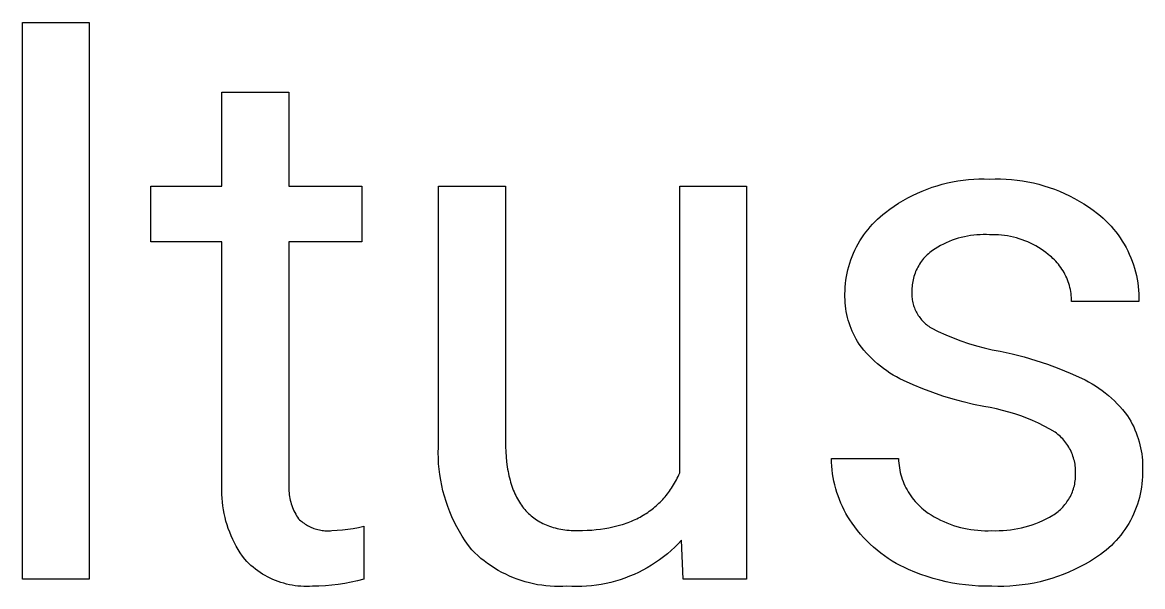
# Model space of a CAD drawing. Header units: millimetres. Extents: x 0 to 3480, y 0 to 2432.
# Drawn here: x 2441.2 to 2496.4, y 151.7 to 179.4 of the extents above; entities that cross this region are included whole.
import ezdxf

# ---------------------------------------------------------------- set-up
doc = ezdxf.new("R2010")
doc.units = ezdxf.units.MM
doc.header["$MEASUREMENT"] = 0
doc.layers.add('Domyślny', color=7, linetype='Continuous', true_color=0x000000)

msp = doc.modelspace()

# ---------------------------------------------------------------- linework, layer by layer
at = {"layer": 'Domyślny'}
for p, q in [((2441.24, 152.067), (2441.24, 179.436)), ((2441.24, 179.436), (2444.533, 179.436)), ((2444.533, 179.436), (2444.533, 152.067)), ((2451.06, 171.396), (2451.06, 176.014)), ((2451.06, 176.014), (2454.353, 176.014)), ((2454.353, 176.014), (2454.353, 171.396)), ((2486.249, 171.411), (2486.501, 171.482)), ((2486.501, 171.482), (2486.754, 171.545)), ((2486.754, 171.545), (2487.009, 171.599)), ((2487.009, 171.599), (2487.266, 171.645)), ((2487.266, 171.645), (2487.525, 171.683)), ((2487.525, 171.683), (2487.784, 171.711)), ((2487.784, 171.711), (2488.045, 171.731)), ((2488.045, 171.731), (2488.306, 171.742)), ((2488.306, 171.742), (2488.567, 171.744)), ((2488.567, 171.744), (2488.828, 171.738)), ((2488.828, 171.738), (2489.099, 171.746)), ((2489.099, 171.746), (2489.37, 171.745)), ((2489.37, 171.745), (2489.64, 171.734)), ((2489.64, 171.734), (2489.911, 171.715)), ((2489.911, 171.715), (2490.18, 171.686)), ((2490.18, 171.686), (2490.448, 171.648)), ((2490.448, 171.648), (2490.715, 171.602)), ((2490.715, 171.602), (2490.981, 171.546)), ((2490.981, 171.546), (2491.244, 171.481)), ((2491.244, 171.481), (2491.505, 171.408)), ((2447.556, 168.659), (2447.556, 171.396)), ((2447.556, 171.396), (2451.06, 171.396)), ((2454.353, 171.396), (2457.945, 171.396)), ((2457.945, 171.396), (2457.945, 168.659)), ((2461.718, 158.829), (2461.718, 171.396)), ((2461.718, 171.396), (2465.011, 171.396)), ((2465.011, 171.396), (2465.011, 158.869)), ((2473.585, 157.292), (2473.585, 171.396)), ((2473.585, 171.396), (2476.875, 171.396)), ((2476.875, 171.396), (2476.875, 152.067)), ((2484.805, 170.81), (2485.037, 170.93)), ((2485.037, 170.93), (2485.273, 171.042)), ((2485.273, 171.042), (2485.512, 171.147)), ((2485.512, 171.147), (2485.755, 171.243)), ((2485.755, 171.243), (2486.001, 171.331)), ((2486.001, 171.331), (2486.249, 171.411)), ((2491.505, 171.408), (2491.763, 171.326)), ((2491.763, 171.326), (2492.018, 171.235)), ((2492.018, 171.235), (2492.27, 171.135)), ((2492.27, 171.135), (2492.519, 171.027)), ((2492.519, 171.027), (2492.764, 170.911)), ((2492.764, 170.911), (2493.005, 170.787)), ((2483.922, 170.254), (2484.136, 170.404)), ((2484.136, 170.404), (2484.354, 170.547)), ((2484.354, 170.547), (2484.578, 170.682)), ((2484.578, 170.682), (2484.805, 170.81)), ((2493.005, 170.787), (2493.241, 170.655)), ((2493.241, 170.655), (2493.473, 170.514)), ((2493.473, 170.514), (2493.7, 170.366)), ((2493.7, 170.366), (2493.922, 170.211)), ((2483.193, 169.647), (2483.317, 169.766)), ((2483.317, 169.766), (2483.446, 169.881)), ((2483.446, 169.881), (2483.578, 169.991)), ((2483.578, 169.991), (2483.713, 170.097)), ((2483.713, 170.097), (2483.922, 170.254)), ((2493.922, 170.211), (2494.138, 170.048)), ((2494.138, 170.048), (2494.28, 169.931)), ((2494.28, 169.931), (2494.418, 169.81)), ((2494.418, 169.81), (2494.552, 169.685)), ((2482.739, 169.13), (2482.846, 169.265)), ((2482.846, 169.265), (2482.957, 169.396)), ((2482.957, 169.396), (2483.073, 169.524)), ((2483.073, 169.524), (2483.193, 169.647)), ((2494.552, 169.685), (2494.681, 169.555)), ((2494.681, 169.555), (2494.806, 169.42)), ((2494.806, 169.42), (2494.926, 169.281)), ((2494.926, 169.281), (2495.041, 169.139)), ((2451.06, 168.659), (2447.556, 168.659)), ((2451.06, 156.811), (2451.06, 168.659)), ((2457.945, 168.659), (2454.353, 168.659)), ((2454.353, 168.659), (2454.353, 156.766)), ((2482.361, 168.555), (2482.448, 168.704)), ((2482.448, 168.704), (2482.54, 168.849)), ((2482.54, 168.849), (2482.637, 168.991)), ((2482.637, 168.991), (2482.739, 169.13)), ((2486.842, 168.67), (2486.698, 168.608)), ((2486.987, 168.727), (2486.842, 168.67)), ((2487.134, 168.778), (2486.987, 168.727)), ((2487.284, 168.825), (2487.134, 168.778)), ((2487.434, 168.866), (2487.284, 168.825)), ((2487.586, 168.903), (2487.434, 168.866)), ((2487.739, 168.934), (2487.586, 168.903)), ((2487.893, 168.959), (2487.739, 168.934)), ((2488.048, 168.98), (2487.893, 168.959)), ((2488.203, 168.995), (2488.048, 168.98)), ((2488.359, 169.004), (2488.203, 168.995)), ((2488.515, 169.009), (2488.359, 169.004)), ((2488.672, 169.008), (2488.515, 169.009)), ((2488.828, 169.001), (2488.672, 169.008)), ((2488.976, 169.004), (2488.828, 169.001)), ((2489.124, 169.002), (2488.976, 169.004)), ((2489.272, 168.995), (2489.124, 169.002)), ((2489.42, 168.982), (2489.272, 168.995)), ((2489.568, 168.965), (2489.42, 168.982)), ((2489.714, 168.942), (2489.568, 168.965)), ((2489.86, 168.915), (2489.714, 168.942)), ((2490.005, 168.883), (2489.86, 168.915)), ((2490.148, 168.845), (2490.005, 168.883)), ((2490.291, 168.803), (2490.148, 168.845)), ((2490.431, 168.756), (2490.291, 168.803)), ((2490.57, 168.704), (2490.431, 168.756)), ((2490.707, 168.647), (2490.57, 168.704)), ((2495.041, 169.139), (2495.151, 168.992)), ((2495.151, 168.992), (2495.256, 168.842)), ((2495.256, 168.842), (2495.356, 168.688)), ((2495.356, 168.688), (2495.451, 168.531)), ((2482.13, 168.094), (2482.202, 168.25)), ((2482.202, 168.25), (2482.279, 168.404)), ((2482.279, 168.404), (2482.361, 168.555)), ((2485.884, 168.125), (2485.82, 168.07)), ((2485.95, 168.177), (2485.884, 168.125)), ((2486.017, 168.228), (2485.95, 168.177)), ((2486.148, 168.313), (2486.017, 168.228)), ((2486.282, 168.394), (2486.148, 168.313)), ((2486.418, 168.47), (2486.282, 168.394)), ((2486.557, 168.541), (2486.418, 168.47)), ((2486.698, 168.608), (2486.557, 168.541)), ((2490.842, 168.586), (2490.707, 168.647)), ((2490.975, 168.52), (2490.842, 168.586)), ((2491.106, 168.449), (2490.975, 168.52)), ((2491.234, 168.374), (2491.106, 168.449)), ((2491.359, 168.295), (2491.234, 168.374)), ((2491.482, 168.212), (2491.359, 168.295)), ((2491.602, 168.124), (2491.482, 168.212)), ((2491.718, 168.032), (2491.602, 168.124)), ((2495.451, 168.531), (2495.54, 168.371)), ((2495.54, 168.371), (2495.624, 168.208)), ((2495.624, 168.208), (2495.702, 168.042)), ((2481.899, 167.445), (2481.949, 167.61)), ((2481.949, 167.61), (2482.004, 167.773)), ((2482.004, 167.773), (2482.064, 167.935)), ((2482.064, 167.935), (2482.13, 168.094)), ((2485.384, 167.56), (2485.34, 167.488)), ((2485.431, 167.63), (2485.384, 167.56)), ((2485.48, 167.699), (2485.431, 167.63)), ((2485.531, 167.765), (2485.48, 167.699)), ((2485.584, 167.83), (2485.531, 167.765)), ((2485.64, 167.893), (2485.584, 167.83)), ((2485.698, 167.954), (2485.64, 167.893)), ((2485.758, 168.013), (2485.698, 167.954)), ((2485.82, 168.07), (2485.758, 168.013)), ((2491.796, 167.971), (2491.718, 168.032)), ((2491.871, 167.907), (2491.796, 167.971)), ((2491.944, 167.84), (2491.871, 167.907)), ((2492.015, 167.772), (2491.944, 167.84)), ((2492.083, 167.7), (2492.015, 167.772)), ((2492.149, 167.627), (2492.083, 167.7)), ((2492.213, 167.551), (2492.149, 167.627)), ((2495.702, 168.042), (2495.775, 167.873)), ((2495.775, 167.873), (2495.842, 167.703)), ((2495.842, 167.703), (2495.902, 167.529)), ((2481.786, 166.942), (2481.818, 167.111)), ((2481.818, 167.111), (2481.856, 167.279)), ((2481.856, 167.279), (2481.899, 167.445)), ((2485.13, 167.03), (2485.105, 166.95)), ((2485.159, 167.11), (2485.13, 167.03)), ((2485.19, 167.188), (2485.159, 167.11)), ((2485.223, 167.265), (2485.19, 167.188)), ((2485.26, 167.341), (2485.223, 167.265)), ((2485.299, 167.415), (2485.26, 167.341)), ((2485.34, 167.488), (2485.299, 167.415)), ((2492.274, 167.473), (2492.213, 167.551)), ((2492.332, 167.393), (2492.274, 167.473)), ((2492.387, 167.311), (2492.332, 167.393)), ((2492.44, 167.228), (2492.387, 167.311)), ((2492.49, 167.142), (2492.44, 167.228)), ((2492.537, 167.056), (2492.49, 167.142)), ((2492.581, 166.967), (2492.537, 167.056)), ((2495.902, 167.529), (2495.957, 167.354)), ((2495.957, 167.354), (2496.006, 167.178)), ((2496.006, 167.178), (2496.049, 166.999)), ((2481.724, 166.429), (2481.739, 166.601)), ((2481.739, 166.601), (2481.759, 166.772)), ((2481.759, 166.772), (2481.786, 166.942)), ((2485.011, 166.455), (2485.005, 166.371)), ((2485.019, 166.539), (2485.011, 166.455)), ((2485.031, 166.622), (2485.019, 166.539)), ((2485.045, 166.705), (2485.031, 166.622)), ((2485.062, 166.788), (2485.045, 166.705)), ((2485.082, 166.869), (2485.062, 166.788)), ((2485.105, 166.95), (2485.082, 166.869)), ((2492.622, 166.877), (2492.581, 166.967)), ((2492.66, 166.786), (2492.622, 166.877)), ((2492.695, 166.693), (2492.66, 166.786)), ((2492.727, 166.6), (2492.695, 166.693)), ((2492.755, 166.505), (2492.727, 166.6)), ((2492.78, 166.41), (2492.755, 166.505)), ((2496.049, 166.999), (2496.085, 166.82)), ((2496.085, 166.82), (2496.116, 166.639)), ((2496.116, 166.639), (2496.14, 166.457)), ((2496.14, 166.457), (2496.158, 166.274)), ((2481.712, 165.941), (2481.713, 166.085)), ((2481.715, 165.797), (2481.712, 165.941)), ((2481.713, 166.085), (2481.716, 166.257)), ((2481.716, 166.257), (2481.724, 166.429)), ((2485.003, 166.203), (2485.001, 166.135)), ((2485.001, 166.135), (2485.001, 166.067)), ((2485.001, 166.067), (2485.004, 165.999)), ((2485.005, 166.371), (2485.003, 166.287)), ((2485.003, 166.287), (2485.003, 166.203)), ((2485.004, 165.999), (2485.009, 165.931)), ((2485.009, 165.931), (2485.016, 165.863)), ((2492.803, 166.313), (2492.78, 166.41)), ((2492.821, 166.216), (2492.803, 166.313)), ((2492.837, 166.119), (2492.821, 166.216)), ((2492.849, 166.021), (2492.837, 166.119)), ((2492.858, 165.922), (2492.849, 166.021)), ((2492.864, 165.823), (2492.858, 165.922)), ((2496.158, 166.274), (2496.17, 166.091)), ((2496.17, 166.091), (2496.176, 165.908)), ((2496.176, 165.908), (2496.175, 165.725)), ((2481.724, 165.652), (2481.715, 165.797)), ((2481.737, 165.509), (2481.724, 165.652)), ((2481.755, 165.365), (2481.737, 165.509)), ((2481.778, 165.223), (2481.755, 165.365)), ((2485.016, 165.863), (2485.026, 165.796)), ((2485.026, 165.796), (2485.038, 165.729)), ((2485.038, 165.729), (2485.052, 165.662)), ((2485.052, 165.662), (2485.069, 165.596)), ((2485.069, 165.596), (2485.087, 165.53)), ((2485.087, 165.53), (2485.108, 165.466)), ((2485.108, 165.466), (2485.132, 165.402)), ((2485.132, 165.402), (2485.157, 165.338)), ((2492.866, 165.725), (2492.864, 165.823)), ((2496.175, 165.725), (2492.866, 165.725)), ((2481.806, 165.081), (2481.778, 165.223)), ((2481.838, 164.94), (2481.806, 165.081)), ((2481.875, 164.801), (2481.838, 164.94)), ((2481.917, 164.663), (2481.875, 164.801)), ((2485.157, 165.338), (2485.185, 165.276)), ((2485.185, 165.276), (2485.215, 165.215)), ((2485.215, 165.215), (2485.247, 165.155)), ((2485.247, 165.155), (2485.281, 165.096)), ((2485.281, 165.096), (2485.317, 165.038)), ((2485.317, 165.038), (2485.355, 164.981)), ((2485.355, 164.981), (2485.395, 164.926)), ((2485.395, 164.926), (2485.437, 164.872)), ((2485.437, 164.872), (2485.48, 164.82)), ((2485.48, 164.82), (2485.526, 164.769)), ((2481.964, 164.526), (2481.917, 164.663)), ((2482.015, 164.391), (2481.964, 164.526)), ((2482.071, 164.258), (2482.015, 164.391)), ((2482.131, 164.126), (2482.071, 164.258)), ((2485.526, 164.769), (2485.573, 164.72)), ((2485.573, 164.72), (2485.622, 164.673)), ((2485.622, 164.673), (2485.672, 164.627)), ((2485.672, 164.627), (2485.724, 164.583)), ((2485.724, 164.583), (2485.778, 164.541)), ((2485.778, 164.541), (2485.833, 164.5)), ((2485.833, 164.5), (2485.889, 164.462)), ((2485.889, 164.462), (2485.946, 164.426)), ((2485.946, 164.426), (2486.306, 164.247)), ((2486.306, 164.247), (2486.67, 164.08)), ((2482.195, 163.997), (2482.131, 164.126)), ((2482.264, 163.87), (2482.195, 163.997)), ((2482.337, 163.746), (2482.264, 163.87)), ((2482.415, 163.624), (2482.337, 163.746)), ((2486.67, 164.08), (2487.041, 163.926)), ((2487.041, 163.926), (2487.416, 163.785)), ((2487.416, 163.785), (2487.796, 163.656)), ((2482.529, 163.473), (2482.415, 163.624)), ((2482.648, 163.326), (2482.529, 163.473)), ((2482.772, 163.183), (2482.648, 163.326)), ((2482.901, 163.044), (2482.772, 163.183)), ((2487.796, 163.656), (2488.18, 163.54)), ((2488.18, 163.54), (2488.568, 163.438)), ((2488.568, 163.438), (2488.959, 163.348)), ((2488.959, 163.348), (2489.353, 163.272)), ((2489.353, 163.272), (2489.941, 163.142)), ((2483.034, 162.91), (2482.901, 163.044)), ((2483.172, 162.78), (2483.034, 162.91)), ((2483.314, 162.655), (2483.172, 162.78)), ((2483.46, 162.535), (2483.314, 162.655)), ((2489.941, 163.142), (2490.524, 162.992)), ((2490.524, 162.992), (2491.102, 162.822)), ((2491.102, 162.822), (2491.674, 162.632)), ((2491.674, 162.632), (2492.239, 162.423)), ((2483.611, 162.42), (2483.46, 162.535)), ((2483.765, 162.31), (2483.611, 162.42)), ((2483.922, 162.205), (2483.765, 162.31)), ((2484.083, 162.105), (2483.922, 162.205)), ((2484.247, 162.011), (2484.083, 162.105)), ((2492.239, 162.423), (2492.796, 162.195)), ((2492.796, 162.195), (2493.346, 161.948)), ((2484.415, 161.923), (2484.247, 162.011)), ((2484.585, 161.84), (2484.415, 161.923)), ((2485.061, 161.625), (2484.585, 161.84)), ((2485.544, 161.425), (2485.061, 161.625)), ((2493.346, 161.948), (2493.524, 161.863)), ((2493.524, 161.863), (2493.699, 161.771)), ((2493.699, 161.771), (2493.87, 161.674)), ((2493.87, 161.674), (2494.039, 161.57)), ((2494.039, 161.57), (2494.204, 161.462)), ((2486.033, 161.241), (2485.544, 161.425)), ((2486.528, 161.073), (2486.033, 161.241)), ((2487.028, 160.92), (2486.528, 161.073)), ((2494.204, 161.462), (2494.365, 161.347)), ((2494.365, 161.347), (2494.522, 161.228)), ((2494.522, 161.228), (2494.675, 161.103)), ((2494.675, 161.103), (2494.823, 160.973)), ((2494.823, 160.973), (2494.967, 160.838)), ((2487.532, 160.783), (2487.028, 160.92)), ((2488.04, 160.663), (2487.532, 160.783)), ((2488.552, 160.558), (2488.04, 160.663)), ((2488.86, 160.505), (2488.552, 160.558)), ((2489.166, 160.443), (2488.86, 160.505)), ((2489.47, 160.37), (2489.166, 160.443)), ((2494.967, 160.838), (2495.107, 160.698)), ((2495.107, 160.698), (2495.241, 160.554)), ((2495.241, 160.554), (2495.371, 160.405)), ((2495.371, 160.405), (2495.496, 160.252)), ((2489.772, 160.288), (2489.47, 160.37)), ((2490.07, 160.196), (2489.772, 160.288)), ((2490.366, 160.095), (2490.07, 160.196)), ((2490.658, 159.984), (2490.366, 160.095)), ((2490.946, 159.863), (2490.658, 159.984)), ((2491.23, 159.734), (2490.946, 159.863)), ((2495.496, 160.252), (2495.615, 160.095)), ((2495.615, 160.095), (2495.697, 159.963)), ((2495.697, 159.963), (2495.775, 159.83)), ((2491.51, 159.595), (2491.23, 159.734)), ((2491.786, 159.448), (2491.51, 159.595)), ((2492.056, 159.291), (2491.786, 159.448)), ((2492.123, 159.242), (2492.056, 159.291)), ((2495.775, 159.83), (2495.848, 159.693)), ((2495.848, 159.693), (2495.917, 159.554)), ((2495.917, 159.554), (2495.98, 159.413)), ((2495.98, 159.413), (2496.039, 159.27)), ((2461.705, 158.559), (2461.718, 158.829)), ((2465.011, 158.869), (2465.015, 158.598)), ((2492.187, 159.191), (2492.123, 159.242)), ((2492.25, 159.137), (2492.187, 159.191)), ((2492.311, 159.081), (2492.25, 159.137)), ((2492.37, 159.024), (2492.311, 159.081)), ((2492.427, 158.964), (2492.37, 159.024)), ((2492.482, 158.902), (2492.427, 158.964)), ((2492.534, 158.838), (2492.482, 158.902)), ((2492.585, 158.773), (2492.534, 158.838)), ((2492.633, 158.706), (2492.585, 158.773)), ((2496.039, 159.27), (2496.094, 159.125)), ((2496.094, 159.125), (2496.143, 158.979)), ((2496.143, 158.979), (2496.187, 158.83)), ((2496.187, 158.83), (2496.226, 158.68)), ((2461.701, 158.288), (2461.705, 158.559)), ((2461.706, 158.018), (2461.701, 158.288)), ((2465.015, 158.598), (2465.025, 158.335)), ((2465.025, 158.335), (2465.043, 158.081)), ((2492.679, 158.637), (2492.633, 158.706)), ((2492.722, 158.567), (2492.679, 158.637)), ((2492.764, 158.496), (2492.722, 158.567)), ((2492.802, 158.423), (2492.764, 158.496)), ((2492.838, 158.348), (2492.802, 158.423)), ((2492.872, 158.273), (2492.838, 158.348)), ((2492.903, 158.197), (2492.872, 158.273)), ((2492.931, 158.119), (2492.903, 158.197)), ((2496.226, 158.68), (2496.26, 158.529)), ((2496.26, 158.529), (2496.289, 158.377)), ((2496.289, 158.377), (2496.313, 158.225)), ((2496.313, 158.225), (2496.332, 158.071)), ((2461.721, 157.748), (2461.706, 158.018)), ((2461.745, 157.479), (2461.721, 157.748)), ((2465.043, 158.081), (2465.067, 157.836)), ((2465.067, 157.836), (2465.098, 157.599)), ((2481.056, 157.818), (2481.053, 158.006)), ((2481.053, 158.006), (2484.346, 158.006)), ((2481.065, 157.63), (2481.056, 157.818)), ((2484.346, 158.006), (2484.35, 157.89)), ((2484.35, 157.89), (2484.359, 157.775)), ((2484.359, 157.775), (2484.372, 157.66)), ((2484.372, 157.66), (2484.388, 157.546)), ((2492.957, 158.04), (2492.931, 158.119)), ((2492.98, 157.961), (2492.957, 158.04)), ((2493, 157.881), (2492.98, 157.961)), ((2493.017, 157.8), (2493, 157.881)), ((2493.032, 157.719), (2493.017, 157.8)), ((2493.044, 157.637), (2493.032, 157.719)), ((2493.053, 157.555), (2493.044, 157.637)), ((2496.332, 158.071), (2496.345, 157.917)), ((2496.345, 157.917), (2496.353, 157.762)), ((2496.353, 157.762), (2496.356, 157.607)), ((2461.778, 157.21), (2461.745, 157.479)), ((2461.821, 156.943), (2461.778, 157.21)), ((2465.098, 157.599), (2465.116, 157.484)), ((2465.116, 157.484), (2465.136, 157.371)), ((2465.136, 157.371), (2465.158, 157.26)), ((2465.158, 157.26), (2465.181, 157.152)), ((2465.181, 157.152), (2465.207, 157.045)), ((2473.463, 157.033), (2473.505, 157.118)), ((2473.505, 157.118), (2473.546, 157.204)), ((2473.546, 157.204), (2473.585, 157.292)), ((2481.081, 157.443), (2481.065, 157.63)), ((2481.104, 157.256), (2481.081, 157.443)), ((2481.132, 157.07), (2481.104, 157.256)), ((2484.388, 157.546), (2484.409, 157.432)), ((2484.409, 157.432), (2484.433, 157.319)), ((2484.433, 157.319), (2484.462, 157.207)), ((2484.462, 157.207), (2484.494, 157.096)), ((2484.494, 157.096), (2484.53, 156.986)), ((2493.059, 157.473), (2493.053, 157.555)), ((2493.057, 157.065), (2493.061, 157.145)), ((2493.063, 157.391), (2493.059, 157.473)), ((2493.061, 157.225), (2493.063, 157.308)), ((2493.061, 157.145), (2493.061, 157.225)), ((2493.063, 157.308), (2493.063, 157.391)), ((2496.351, 157.107), (2496.341, 156.935)), ((2496.355, 157.28), (2496.351, 157.107)), ((2496.356, 157.607), (2496.354, 157.453)), ((2496.354, 157.453), (2496.355, 157.28)), ((2451.048, 156.43), (2451.051, 156.62)), ((2451.051, 156.62), (2451.06, 156.811)), ((2454.347, 156.674), (2454.345, 156.583)), ((2454.345, 156.583), (2454.346, 156.491)), ((2454.353, 156.766), (2454.347, 156.674)), ((2461.873, 156.678), (2461.821, 156.943)), ((2461.934, 156.414), (2461.873, 156.678)), ((2465.207, 157.045), (2465.234, 156.941)), ((2465.234, 156.941), (2465.262, 156.839)), ((2465.262, 156.839), (2465.293, 156.739)), ((2465.293, 156.739), (2465.325, 156.641)), ((2465.325, 156.641), (2465.359, 156.545)), ((2465.359, 156.545), (2465.394, 156.451)), ((2473.134, 156.477), (2473.185, 156.552)), ((2473.185, 156.552), (2473.234, 156.629)), ((2473.234, 156.629), (2473.283, 156.707)), ((2473.283, 156.707), (2473.33, 156.786)), ((2473.33, 156.786), (2473.375, 156.867)), ((2473.375, 156.867), (2473.42, 156.949)), ((2473.42, 156.949), (2473.463, 157.033)), ((2481.167, 156.885), (2481.132, 157.07)), ((2481.209, 156.702), (2481.167, 156.885)), ((2481.256, 156.52), (2481.209, 156.702)), ((2484.53, 156.986), (2484.57, 156.877)), ((2484.57, 156.877), (2484.614, 156.77)), ((2484.614, 156.77), (2484.661, 156.665)), ((2484.661, 156.665), (2484.712, 156.561)), ((2484.712, 156.561), (2484.766, 156.459)), ((2492.956, 156.512), (2492.979, 156.589)), ((2492.979, 156.589), (2492.999, 156.667)), ((2492.999, 156.667), (2493.016, 156.746)), ((2493.016, 156.746), (2493.03, 156.825)), ((2493.03, 156.825), (2493.042, 156.904)), ((2493.042, 156.904), (2493.051, 156.984)), ((2493.051, 156.984), (2493.057, 157.065)), ((2496.302, 156.592), (2496.273, 156.422)), ((2496.324, 156.763), (2496.302, 156.592)), ((2496.341, 156.935), (2496.324, 156.763)), ((2451.052, 156.239), (2451.048, 156.43)), ((2451.062, 156.048), (2451.052, 156.239)), ((2451.079, 155.858), (2451.062, 156.048)), ((2454.346, 156.491), (2454.351, 156.4)), ((2454.351, 156.4), (2454.358, 156.309)), ((2454.358, 156.309), (2454.369, 156.218)), ((2454.369, 156.218), (2454.382, 156.128)), ((2454.382, 156.128), (2454.399, 156.038)), ((2454.399, 156.038), (2454.419, 155.948)), ((2462.005, 156.153), (2461.934, 156.414)), ((2462.084, 155.894), (2462.005, 156.153)), ((2465.394, 156.451), (2465.432, 156.36)), ((2465.432, 156.36), (2465.471, 156.271)), ((2465.471, 156.271), (2465.511, 156.183)), ((2465.511, 156.183), (2465.554, 156.098)), ((2465.554, 156.098), (2465.598, 156.016)), ((2465.598, 156.016), (2465.644, 155.935)), ((2472.685, 155.924), (2472.745, 155.988)), ((2472.745, 155.988), (2472.805, 156.054)), ((2472.805, 156.054), (2472.863, 156.121)), ((2472.863, 156.121), (2472.919, 156.189)), ((2472.919, 156.189), (2472.975, 156.259)), ((2472.975, 156.259), (2473.029, 156.33)), ((2473.029, 156.33), (2473.083, 156.403)), ((2473.083, 156.403), (2473.134, 156.477)), ((2481.31, 156.34), (2481.256, 156.52)), ((2481.37, 156.161), (2481.31, 156.34)), ((2481.436, 155.985), (2481.37, 156.161)), ((2481.508, 155.812), (2481.436, 155.985)), ((2484.766, 156.459), (2484.824, 156.359)), ((2484.824, 156.359), (2484.886, 156.261)), ((2484.886, 156.261), (2484.95, 156.165)), ((2484.95, 156.165), (2485.018, 156.071)), ((2485.018, 156.071), (2485.09, 155.98)), ((2485.09, 155.98), (2485.164, 155.892)), ((2492.681, 155.932), (2492.724, 156)), ((2492.724, 156), (2492.765, 156.07)), ((2492.765, 156.07), (2492.803, 156.14)), ((2492.803, 156.14), (2492.839, 156.213)), ((2492.839, 156.213), (2492.872, 156.286)), ((2492.872, 156.286), (2492.903, 156.36)), ((2492.903, 156.36), (2492.931, 156.436)), ((2492.931, 156.436), (2492.956, 156.512)), ((2496.199, 156.085), (2496.153, 155.918)), ((2496.239, 156.253), (2496.199, 156.085)), ((2496.273, 156.422), (2496.239, 156.253)), ((2451.102, 155.669), (2451.079, 155.858)), ((2451.131, 155.48), (2451.102, 155.669)), ((2451.167, 155.292), (2451.131, 155.48)), ((2454.419, 155.948), (2454.442, 155.86)), ((2454.442, 155.86), (2454.468, 155.772)), ((2454.468, 155.772), (2454.497, 155.686)), ((2454.497, 155.686), (2454.529, 155.6)), ((2454.529, 155.6), (2454.564, 155.515)), ((2454.564, 155.515), (2454.602, 155.432)), ((2454.602, 155.432), (2454.642, 155.35)), ((2462.172, 155.639), (2462.084, 155.894)), ((2462.269, 155.386), (2462.172, 155.639)), ((2465.644, 155.935), (2465.692, 155.856)), ((2465.692, 155.856), (2465.742, 155.78)), ((2465.742, 155.78), (2465.793, 155.706)), ((2465.793, 155.706), (2465.846, 155.634)), ((2465.846, 155.634), (2465.901, 155.564)), ((2465.901, 155.564), (2465.957, 155.496)), ((2465.957, 155.496), (2466.015, 155.43)), ((2466.015, 155.43), (2466.075, 155.367)), ((2472.085, 155.408), (2472.156, 155.46)), ((2472.156, 155.46), (2472.227, 155.513)), ((2472.227, 155.513), (2472.296, 155.567)), ((2472.296, 155.567), (2472.364, 155.623)), ((2472.364, 155.623), (2472.431, 155.681)), ((2472.431, 155.681), (2472.496, 155.74)), ((2472.496, 155.74), (2472.56, 155.8)), ((2472.56, 155.8), (2472.623, 155.861)), ((2472.623, 155.861), (2472.685, 155.924)), ((2481.585, 155.64), (2481.508, 155.812)), ((2481.669, 155.472), (2481.585, 155.64)), ((2481.758, 155.306), (2481.669, 155.472)), ((2485.164, 155.892), (2485.241, 155.806)), ((2485.241, 155.806), (2485.322, 155.722)), ((2485.322, 155.722), (2485.405, 155.642)), ((2485.405, 155.642), (2485.49, 155.565)), ((2485.49, 155.565), (2485.579, 155.49)), ((2485.579, 155.49), (2485.67, 155.419)), ((2492.196, 155.399), (2492.258, 155.45)), ((2492.258, 155.45), (2492.318, 155.504)), ((2492.318, 155.504), (2492.376, 155.559)), ((2492.376, 155.559), (2492.432, 155.617)), ((2492.432, 155.617), (2492.486, 155.677)), ((2492.486, 155.677), (2492.538, 155.738)), ((2492.538, 155.738), (2492.588, 155.801)), ((2492.588, 155.801), (2492.636, 155.866)), ((2492.636, 155.866), (2492.681, 155.932)), ((2495.981, 155.43), (2495.912, 155.272)), ((2496.044, 155.591), (2495.981, 155.43)), ((2496.101, 155.754), (2496.044, 155.591)), ((2496.153, 155.918), (2496.101, 155.754)), ((2451.209, 155.106), (2451.167, 155.292)), ((2451.257, 154.922), (2451.209, 155.106)), ((2451.312, 154.739), (2451.257, 154.922)), ((2454.642, 155.35), (2454.686, 155.27)), ((2454.686, 155.27), (2454.732, 155.191)), ((2454.732, 155.191), (2454.781, 155.113)), ((2454.781, 155.113), (2454.832, 155.038)), ((2454.832, 155.038), (2454.882, 154.99)), ((2454.882, 154.99), (2454.933, 154.944)), ((2454.933, 154.944), (2454.986, 154.9)), ((2454.986, 154.9), (2455.041, 154.858)), ((2462.375, 155.137), (2462.269, 155.386)), ((2462.489, 154.892), (2462.375, 155.137)), ((2462.612, 154.651), (2462.489, 154.892)), ((2466.075, 155.367), (2466.137, 155.305)), ((2466.137, 155.305), (2466.2, 155.246)), ((2466.2, 155.246), (2466.265, 155.189)), ((2466.265, 155.189), (2466.332, 155.134)), ((2466.332, 155.134), (2466.401, 155.082)), ((2466.401, 155.082), (2466.471, 155.031)), ((2466.471, 155.031), (2466.543, 154.983)), ((2466.543, 154.983), (2466.617, 154.936)), ((2466.617, 154.936), (2466.693, 154.892)), ((2466.693, 154.892), (2466.77, 154.85)), ((2471.042, 154.86), (2471.129, 154.894)), ((2471.129, 154.894), (2471.216, 154.929)), ((2471.216, 154.929), (2471.301, 154.966)), ((2471.301, 154.966), (2471.385, 155.004)), ((2471.385, 155.004), (2471.468, 155.043)), ((2471.468, 155.043), (2471.549, 155.084)), ((2471.549, 155.084), (2471.629, 155.126)), ((2471.629, 155.126), (2471.708, 155.169)), ((2471.708, 155.169), (2471.786, 155.214)), ((2471.786, 155.214), (2471.863, 155.261)), ((2471.863, 155.261), (2471.938, 155.308)), ((2471.938, 155.308), (2472.012, 155.357)), ((2472.012, 155.357), (2472.085, 155.408)), ((2481.853, 155.144), (2481.758, 155.306)), ((2481.953, 154.985), (2481.853, 155.144)), ((2482.059, 154.829), (2481.953, 154.985)), ((2485.67, 155.419), (2485.813, 155.32)), ((2485.813, 155.32), (2485.959, 155.227)), ((2485.959, 155.227), (2486.108, 155.139)), ((2486.108, 155.139), (2486.26, 155.055)), ((2486.26, 155.055), (2486.414, 154.977)), ((2486.414, 154.977), (2486.571, 154.904)), ((2486.571, 154.904), (2486.731, 154.836)), ((2491.104, 154.811), (2491.275, 154.88)), ((2491.275, 154.88), (2491.444, 154.956)), ((2491.444, 154.956), (2491.609, 155.037)), ((2491.609, 155.037), (2491.772, 155.123)), ((2491.772, 155.123), (2491.932, 155.216)), ((2491.932, 155.216), (2492, 155.258)), ((2492, 155.258), (2492.067, 155.303)), ((2492.067, 155.303), (2492.133, 155.35)), ((2492.133, 155.35), (2492.196, 155.399)), ((2495.759, 154.962), (2495.674, 154.812)), ((2495.838, 155.116), (2495.759, 154.962)), ((2495.912, 155.272), (2495.838, 155.116)), ((2451.372, 154.558), (2451.312, 154.739)), ((2451.439, 154.379), (2451.372, 154.558)), ((2451.512, 154.202), (2451.439, 154.379)), ((2455.041, 154.858), (2455.097, 154.817)), ((2455.097, 154.817), (2455.154, 154.778)), ((2455.154, 154.778), (2455.212, 154.742)), ((2455.212, 154.742), (2455.272, 154.707)), ((2455.272, 154.707), (2455.333, 154.675)), ((2455.333, 154.675), (2455.395, 154.644)), ((2455.395, 154.644), (2455.458, 154.616)), ((2455.458, 154.616), (2455.521, 154.59)), ((2455.521, 154.59), (2455.586, 154.566)), ((2455.586, 154.566), (2455.651, 154.544)), ((2455.651, 154.544), (2455.718, 154.524)), ((2455.718, 154.524), (2455.784, 154.507)), ((2455.784, 154.507), (2455.852, 154.492)), ((2455.852, 154.492), (2455.919, 154.479)), ((2455.919, 154.479), (2455.988, 154.469)), ((2455.988, 154.469), (2456.056, 154.461)), ((2456.056, 154.461), (2456.125, 154.455)), ((2456.125, 154.455), (2456.194, 154.452)), ((2456.194, 154.452), (2456.263, 154.451)), ((2456.263, 154.451), (2456.332, 154.452)), ((2456.332, 154.452), (2456.401, 154.456)), ((2456.401, 154.456), (2456.469, 154.462)), ((2456.469, 154.462), (2456.732, 154.476)), ((2456.732, 154.476), (2456.995, 154.498)), ((2456.995, 154.498), (2457.256, 154.529)), ((2457.256, 154.529), (2457.517, 154.568)), ((2457.517, 154.568), (2457.776, 154.616)), ((2457.776, 154.616), (2458.033, 154.673)), ((2458.033, 154.673), (2458.033, 152.072)), ((2462.743, 154.415), (2462.612, 154.651)), ((2462.883, 154.183), (2462.743, 154.415)), ((2466.77, 154.85), (2466.849, 154.81)), ((2466.849, 154.81), (2466.93, 154.773)), ((2466.93, 154.773), (2467.012, 154.737)), ((2467.012, 154.737), (2467.096, 154.704)), ((2467.096, 154.704), (2467.182, 154.673)), ((2467.182, 154.673), (2467.27, 154.644)), ((2467.27, 154.644), (2467.36, 154.617)), ((2467.36, 154.617), (2467.451, 154.592)), ((2467.451, 154.592), (2467.544, 154.569)), ((2467.544, 154.569), (2467.638, 154.549)), ((2467.638, 154.549), (2467.735, 154.531)), ((2467.735, 154.531), (2467.833, 154.515)), ((2467.833, 154.515), (2467.933, 154.501)), ((2467.933, 154.501), (2468.034, 154.489)), ((2468.034, 154.489), (2468.138, 154.479)), ((2468.138, 154.479), (2468.243, 154.472)), ((2468.243, 154.472), (2468.35, 154.466)), ((2468.35, 154.466), (2468.458, 154.463)), ((2468.458, 154.463), (2468.569, 154.462)), ((2468.569, 154.462), (2468.802, 154.465)), ((2468.802, 154.465), (2469.03, 154.473)), ((2469.03, 154.473), (2469.253, 154.487)), ((2469.253, 154.487), (2469.472, 154.506)), ((2469.472, 154.506), (2469.685, 154.531)), ((2469.685, 154.531), (2469.894, 154.561)), ((2469.894, 154.561), (2470.098, 154.597)), ((2470.098, 154.597), (2470.296, 154.639)), ((2470.296, 154.639), (2470.49, 154.686)), ((2470.49, 154.686), (2470.679, 154.738)), ((2470.679, 154.738), (2470.771, 154.767)), ((2470.771, 154.767), (2470.863, 154.796)), ((2470.863, 154.796), (2470.953, 154.827)), ((2470.953, 154.827), (2471.042, 154.86)), ((2482.193, 154.645), (2482.059, 154.829)), ((2482.333, 154.465), (2482.193, 154.645)), ((2482.479, 154.289), (2482.333, 154.465)), ((2486.731, 154.836), (2486.892, 154.774)), ((2486.892, 154.774), (2487.056, 154.717)), ((2487.056, 154.717), (2487.222, 154.665)), ((2487.222, 154.665), (2487.389, 154.619)), ((2487.389, 154.619), (2487.557, 154.579)), ((2487.557, 154.579), (2487.727, 154.544)), ((2487.727, 154.544), (2487.898, 154.515)), ((2487.898, 154.515), (2488.07, 154.492)), ((2488.07, 154.492), (2488.242, 154.474)), ((2488.242, 154.474), (2488.415, 154.462)), ((2488.415, 154.462), (2488.588, 154.456)), ((2488.588, 154.456), (2488.761, 154.456)), ((2488.761, 154.456), (2488.935, 154.462)), ((2488.935, 154.462), (2489.119, 154.456)), ((2489.119, 154.456), (2489.303, 154.457)), ((2489.303, 154.457), (2489.488, 154.464)), ((2489.488, 154.464), (2489.672, 154.477)), ((2489.672, 154.477), (2489.855, 154.497)), ((2489.855, 154.497), (2490.038, 154.523)), ((2490.038, 154.523), (2490.219, 154.556)), ((2490.219, 154.556), (2490.4, 154.594)), ((2490.4, 154.594), (2490.578, 154.639)), ((2490.578, 154.639), (2490.756, 154.691)), ((2490.756, 154.691), (2490.931, 154.748)), ((2490.931, 154.748), (2491.104, 154.811)), ((2495.389, 154.379), (2495.285, 154.242)), ((2495.489, 154.52), (2495.389, 154.379)), ((2495.584, 154.664), (2495.489, 154.52)), ((2495.674, 154.812), (2495.584, 154.664)), ((2451.591, 154.028), (2451.512, 154.202)), ((2451.675, 153.857), (2451.591, 154.028)), ((2451.765, 153.689), (2451.675, 153.857)), ((2463.03, 153.956), (2462.883, 154.183)), ((2463.185, 153.734), (2463.03, 153.956)), ((2473.508, 153.815), (2473.336, 153.645)), ((2473.673, 153.991), (2473.508, 153.815)), ((2473.746, 152.067), (2473.673, 153.991)), ((2482.631, 154.119), (2482.479, 154.289)), ((2482.788, 153.955), (2482.631, 154.119)), ((2482.952, 153.795), (2482.788, 153.955)), ((2483.12, 153.642), (2482.952, 153.795)), ((2494.943, 153.853), (2494.82, 153.732)), ((2495.061, 153.979), (2494.943, 153.853)), ((2495.175, 154.109), (2495.061, 153.979)), ((2495.285, 154.242), (2495.175, 154.109)), ((2451.861, 153.524), (2451.765, 153.689)), ((2451.962, 153.362), (2451.861, 153.524)), ((2452.069, 153.204), (2451.962, 153.362)), ((2463.347, 153.518), (2463.185, 153.734)), ((2463.495, 153.372), (2463.347, 153.518)), ((2463.646, 153.232), (2463.495, 153.372)), ((2463.803, 153.096), (2463.646, 153.232)), ((2472.975, 153.323), (2472.786, 153.172)), ((2473.158, 153.481), (2472.975, 153.323)), ((2473.336, 153.645), (2473.158, 153.481)), ((2483.294, 153.494), (2483.12, 153.642)), ((2483.473, 153.352), (2483.294, 153.494)), ((2483.656, 153.217), (2483.473, 153.352)), ((2494.289, 153.291), (2494.042, 153.123)), ((2494.428, 153.394), (2494.289, 153.291)), ((2494.562, 153.502), (2494.428, 153.394)), ((2494.693, 153.615), (2494.562, 153.502)), ((2494.82, 153.732), (2494.693, 153.615)), ((2452.181, 153.049), (2452.069, 153.204)), ((2452.279, 152.946), (2452.181, 153.049)), ((2452.381, 152.846), (2452.279, 152.946)), ((2452.486, 152.75), (2452.381, 152.846)), ((2452.594, 152.657), (2452.486, 152.75)), ((2463.965, 152.966), (2463.803, 153.096)), ((2464.13, 152.842), (2463.965, 152.966)), ((2464.3, 152.724), (2464.13, 152.842)), ((2464.474, 152.612), (2464.3, 152.724)), ((2472.191, 152.758), (2471.983, 152.634)), ((2472.394, 152.889), (2472.191, 152.758)), ((2472.593, 153.027), (2472.394, 152.889)), ((2472.786, 153.172), (2472.593, 153.027)), ((2483.844, 153.088), (2483.656, 153.217)), ((2484.036, 152.965), (2483.844, 153.088)), ((2484.233, 152.849), (2484.036, 152.965)), ((2484.433, 152.74), (2484.233, 152.849)), ((2484.637, 152.638), (2484.433, 152.74)), ((2493.267, 152.672), (2492.999, 152.54)), ((2493.531, 152.813), (2493.267, 152.672)), ((2493.789, 152.964), (2493.531, 152.813)), ((2494.042, 153.123), (2493.789, 152.964)), ((2452.705, 152.568), (2452.594, 152.657)), ((2452.819, 152.483), (2452.705, 152.568)), ((2452.937, 152.402), (2452.819, 152.483)), ((2453.057, 152.326), (2452.937, 152.402)), ((2453.179, 152.253), (2453.057, 152.326)), ((2453.304, 152.185), (2453.179, 152.253)), ((2453.432, 152.121), (2453.304, 152.185)), ((2453.561, 152.061), (2453.432, 152.121)), ((2464.652, 152.505), (2464.474, 152.612)), ((2464.834, 152.405), (2464.652, 152.505)), ((2465.018, 152.311), (2464.834, 152.405)), ((2465.206, 152.224), (2465.018, 152.311)), ((2465.397, 152.144), (2465.206, 152.224)), ((2465.59, 152.069), (2465.397, 152.144)), ((2470.887, 152.126), (2470.659, 152.048)), ((2471.113, 152.212), (2470.887, 152.126)), ((2471.336, 152.306), (2471.113, 152.212)), ((2471.556, 152.408), (2471.336, 152.306)), ((2471.771, 152.517), (2471.556, 152.408)), ((2471.983, 152.634), (2471.771, 152.517)), ((2484.844, 152.543), (2484.637, 152.638)), ((2485.142, 152.418), (2484.844, 152.543)), ((2485.444, 152.302), (2485.142, 152.418)), ((2485.75, 152.197), (2485.444, 152.302)), ((2486.059, 152.103), (2485.75, 152.197)), ((2492.169, 152.2), (2491.885, 152.106)), ((2492.45, 152.304), (2492.169, 152.2)), ((2492.726, 152.417), (2492.45, 152.304)), ((2492.999, 152.54), (2492.726, 152.417)), ((2444.533, 152.067), (2441.24, 152.067)), ((2453.692, 152.006), (2453.561, 152.061)), ((2453.826, 151.956), (2453.692, 152.006)), ((2453.961, 151.91), (2453.826, 151.956)), ((2454.097, 151.869), (2453.961, 151.91)), ((2454.235, 151.833), (2454.097, 151.869)), ((2454.374, 151.801), (2454.235, 151.833)), ((2454.514, 151.775), (2454.374, 151.801)), ((2454.654, 151.753), (2454.514, 151.775)), ((2454.796, 151.736), (2454.654, 151.753)), ((2454.938, 151.724), (2454.796, 151.736)), ((2455.08, 151.717), (2454.938, 151.724)), ((2455.222, 151.715), (2455.08, 151.717)), ((2455.365, 151.717), (2455.222, 151.715)), ((2455.507, 151.725), (2455.365, 151.717)), ((2455.827, 151.732), (2455.507, 151.725)), ((2456.146, 151.749), (2455.827, 151.732)), ((2456.464, 151.777), (2456.146, 151.749)), ((2456.781, 151.816), (2456.464, 151.777)), ((2457.097, 151.864), (2456.781, 151.816)), ((2457.411, 151.924), (2457.097, 151.864)), ((2457.723, 151.993), (2457.411, 151.924)), ((2458.033, 152.072), (2457.723, 151.993)), ((2465.786, 152.002), (2465.59, 152.069)), ((2465.984, 151.942), (2465.786, 152.002)), ((2466.184, 151.888), (2465.984, 151.942)), ((2466.386, 151.842), (2466.184, 151.888)), ((2466.59, 151.802), (2466.386, 151.842)), ((2466.794, 151.77), (2466.59, 151.802)), ((2467, 151.744), (2466.794, 151.77)), ((2467.206, 151.726), (2467, 151.744)), ((2467.413, 151.715), (2467.206, 151.726)), ((2467.62, 151.711), (2467.413, 151.715)), ((2467.827, 151.714), (2467.62, 151.711)), ((2468.034, 151.725), (2467.827, 151.714)), ((2468.276, 151.713), (2468.034, 151.725)), ((2468.517, 151.709), (2468.276, 151.713)), ((2468.759, 151.713), (2468.517, 151.709)), ((2469.001, 151.726), (2468.759, 151.713)), ((2469.242, 151.747), (2469.001, 151.726)), ((2469.482, 151.777), (2469.242, 151.747)), ((2469.721, 151.814), (2469.482, 151.777)), ((2469.958, 151.86), (2469.721, 151.814)), ((2470.194, 151.915), (2469.958, 151.86)), ((2470.427, 151.977), (2470.194, 151.915)), ((2470.659, 152.048), (2470.427, 151.977)), ((2476.875, 152.067), (2473.746, 152.067)), ((2486.372, 152.018), (2486.059, 152.103)), ((2486.686, 151.944), (2486.372, 152.018)), ((2487.004, 151.881), (2486.686, 151.944)), ((2487.323, 151.828), (2487.004, 151.881)), ((2487.643, 151.786), (2487.323, 151.828)), ((2487.965, 151.755), (2487.643, 151.786)), ((2488.288, 151.734), (2487.965, 151.755)), ((2488.611, 151.724), (2488.288, 151.734)), ((2488.935, 151.725), (2488.611, 151.724)), ((2489.233, 151.717), (2488.935, 151.725)), ((2489.532, 151.719), (2489.233, 151.717)), ((2489.831, 151.731), (2489.532, 151.719)), ((2490.129, 151.754), (2489.831, 151.731)), ((2490.426, 151.787), (2490.129, 151.754)), ((2490.722, 151.831), (2490.426, 151.787)), ((2491.016, 151.884), (2490.722, 151.831)), ((2491.309, 151.948), (2491.016, 151.884)), ((2491.598, 152.022), (2491.309, 151.948)), ((2491.885, 152.106), (2491.598, 152.022))]:
    msp.add_line(p, q, dxfattribs=at)

doc.saveas('drawing.dxf')
